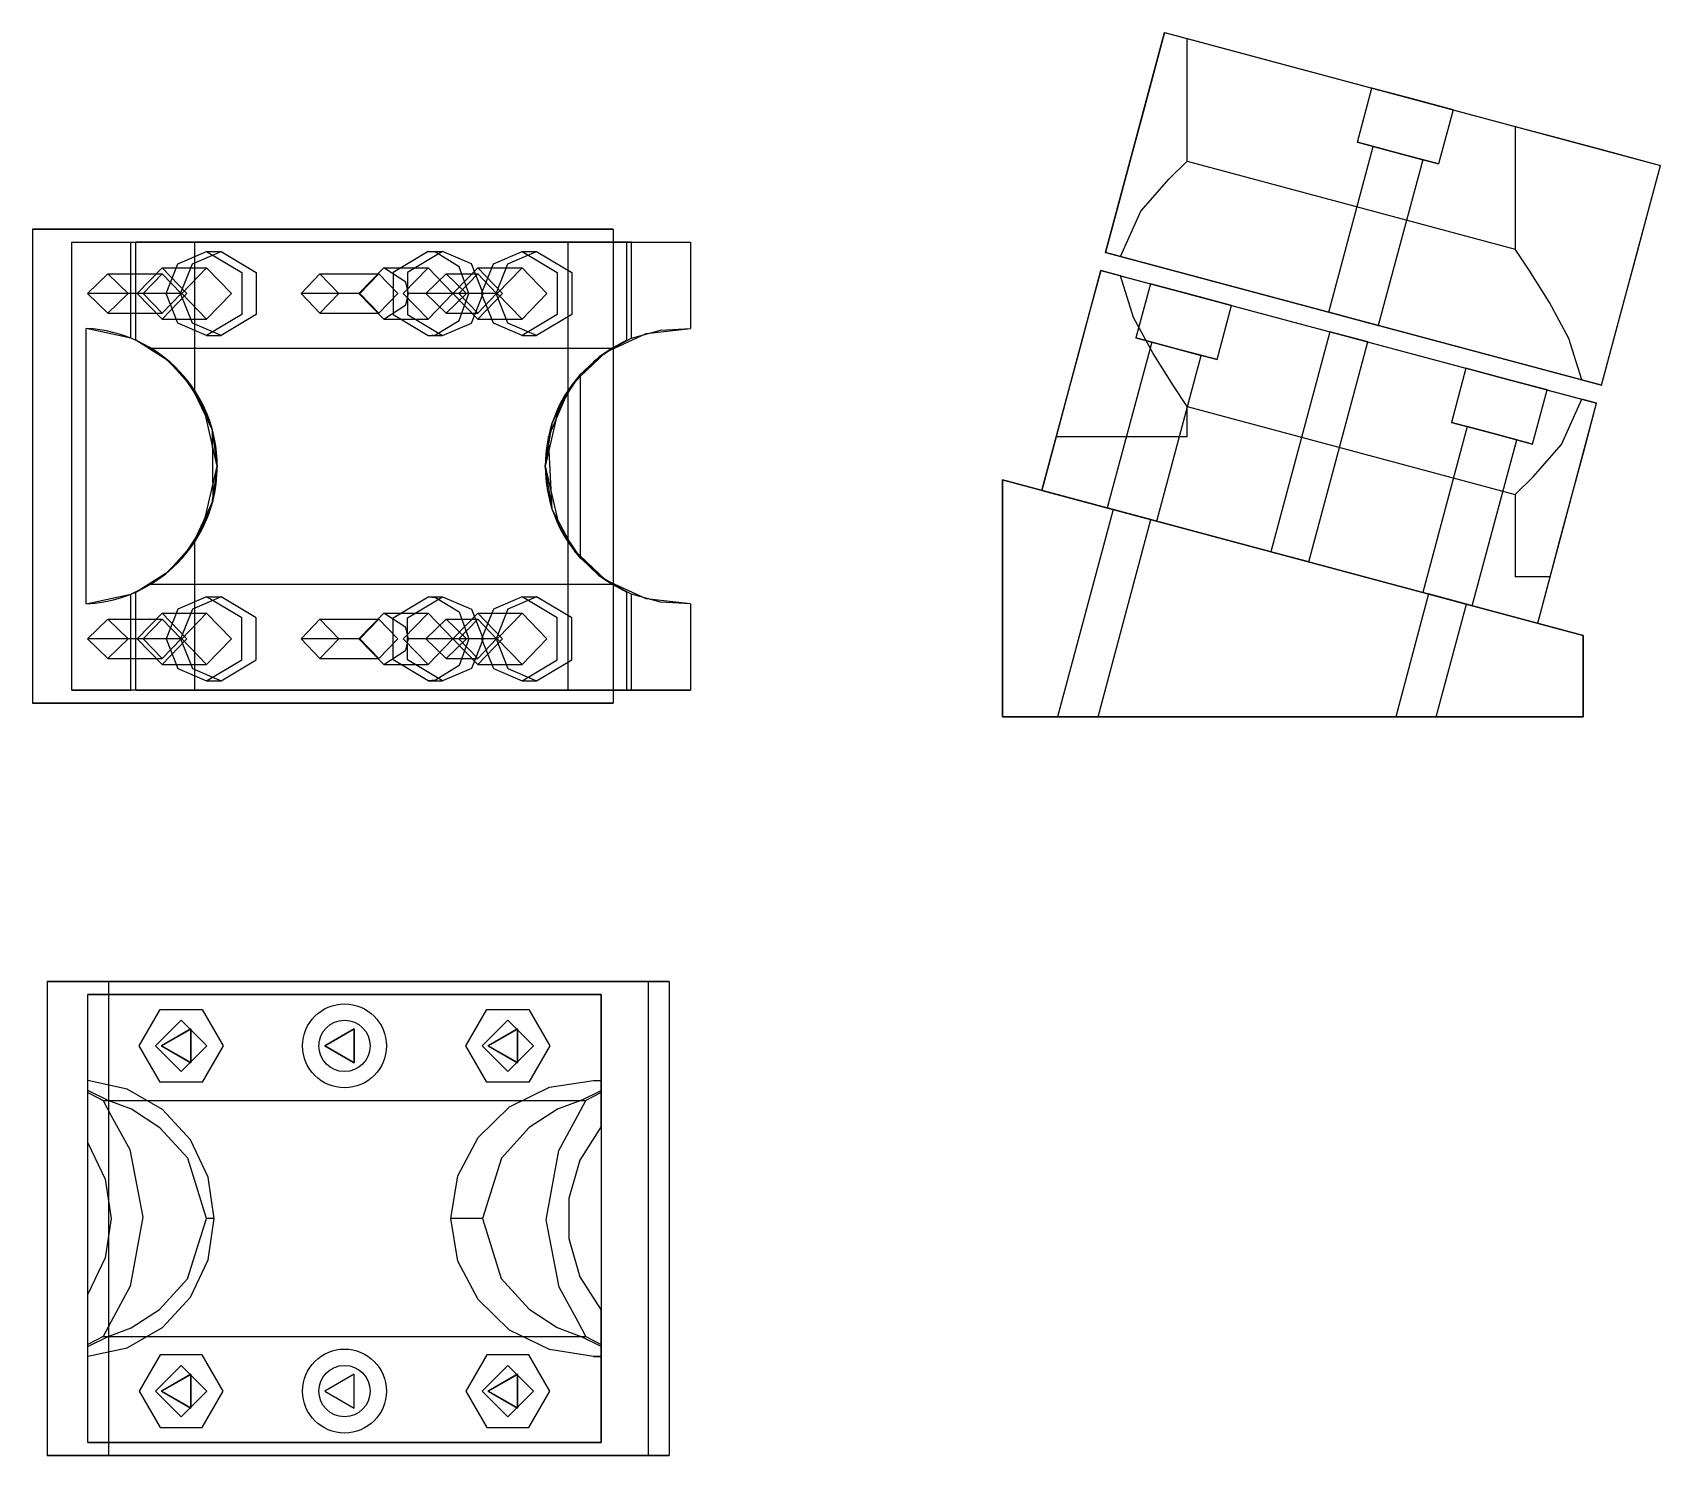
# Model space of a CAD drawing. Extents: x 30 to 204, y -163 to -11.
import ezdxf

# ---------------------------------------------------------------- set-up
doc = ezdxf.new("R2010")
doc.units = 0

# ---------------------------------------------------------------- blocks, each defined once
blk = doc.blocks.new('SHAPE2DVIEW')
at = {"layer": 'views', "color": 0}
for p, q in [((144.84, -34.46), (151.16, -10.89)), ((151.16, -10.89), (204.29, -25.13)), ((151.16, -10.89), (151.16, -10.89)), ((153.58, -11.54), (188.72, -20.96)), ((171.82, -22.64), (173.38, -16.84)), ((173.38, -16.84), (173.38, -16.84)), ((182.07, -19.17), (180.52, -24.97)), ((182.07, -19.17), (182.07, -19.17)), ((168.75, -40.87), (173.51, -23.09)), ((178.83, -24.52), (174.06, -42.29)), ((197.97, -48.7), (204.29, -25.13)), ((204.29, -25.13), (204.29, -25.13)), ((197.97, -48.7), (144.84, -34.46)), ((144.84, -34.46), (144.84, -34.46)), ((138.01, -59.96), (144.33, -36.39)), ((144.33, -36.39), (197.45, -50.63)), ((146.43, -34.89), (195.87, -48.13)), ((146.43, -36.96), (195.87, -50.2)), ((149.64, -37.82), (148.09, -43.61)), ((156.78, -45.94), (158.33, -40.15)), ((168.86, -42.97), (162.55, -66.54)), ((149.78, -44.06), (145.01, -61.84)), ((166.6, -67.62), (172.92, -44.05)), ((150.33, -63.26), (155.09, -45.49)), ((183.45, -46.87), (181.89, -52.67)), ((197.97, -48.7), (197.97, -48.7)), ((190.59, -55), (192.14, -49.2)), ((153.58, -50.98), (188.72, -60.4)), ((153.58, -54.23), (153.58, -50.98)), ((191.14, -74.2), (197.45, -50.63)), ((183.58, -53.12), (178.82, -70.9)), ((139.55, -54.23), (138.01, -59.96)), ((153.58, -54.23), (139.55, -54.23)), ((184.13, -72.32), (188.9, -54.55)), ((133.79, -58.83), (133.79, -84.23)), ((195.99, -75.5), (133.79, -58.83)), ((133.79, -84.23), (133.79, -58.83)), ((133.79, -58.83), (195.99, -75.5)), ((138.01, -59.96), (191.14, -74.2)), ((138.01, -59.96), (191.14, -74.2)), ((188.72, -60.4), (188.72, -69.23)), ((145.64, -62.01), (139.69, -84.23)), ((144.04, -84.23), (149.7, -63.09)), ((192.47, -69.23), (188.72, -69.23)), ((191.14, -74.2), (192.47, -69.23)), ((179.45, -71.06), (175.92, -84.23)), ((180.27, -84.23), (183.51, -72.15)), ((195.99, -84.23), (195.99, -75.5)), ((195.99, -75.5), (195.99, -84.23)), ((133.79, -84.23), (195.99, -84.23)), ((195.99, -84.23), (133.79, -84.23))]:
    blk.add_line(p, q, dxfattribs=at)
for points in [[(151.16, -10.89), (150.16, -14.63), (149.01, -18.91), (147.73, -23.69), (146.34, -28.89), (144.84, -34.46)], [(151.16, -10.89), (153.58, -11.54)], [(153.58, -24.69), (153.58, -20.31), (153.58, -15.92), (153.58, -11.54)], [(182.07, -19.17), (177.72, -18.01), (173.38, -16.84)], [(173.38, -16.84), (177.72, -18.01), (182.07, -19.17)], [(180.52, -24.97), (176.17, -23.81), (171.82, -22.64)], [(171.82, -22.64), (176.17, -23.81), (180.52, -24.97)], [(188.72, -20.96), (189.94, -21.28), (193.33, -22.19), (198.4, -23.55), (204.29, -25.13)], [(188.72, -20.96), (188.72, -25.34), (188.72, -29.72), (188.72, -34.1)], [(178.83, -24.52), (176.17, -23.81), (173.51, -23.09)], [(173.51, -23.09), (176.17, -23.81), (178.83, -24.52)], [(146.43, -34.89), (148.61, -30.04), (151.64, -26.58), (153.58, -24.69)], [(153.58, -24.69), (157.97, -25.87), (162.36, -27.04), (166.76, -28.22), (171.15, -29.4), (175.54, -30.57), (179.93, -31.75), (184.33, -32.93), (188.72, -34.1)], [(197.97, -48.7), (199.19, -44.15), (200.44, -39.49), (201.71, -34.74), (203, -29.94), (204.29, -25.13)], [(144.84, -34.46), (146.43, -34.89)], [(195.87, -48.13), (194.48, -43.7), (192.39, -39.81), (190.22, -36.35), (188.72, -34.1)], [(144.33, -36.39), (143.17, -40.71), (141.98, -45.15), (140.77, -49.66), (139.55, -54.23)], [(146.43, -36.96), (144.33, -36.39)], [(153.58, -50.98), (152.1, -48.77), (149.93, -45.31), (147.84, -41.42), (146.43, -36.96)], [(149.64, -37.82), (153.99, -38.98), (158.33, -40.15)], [(158.33, -40.15), (153.99, -38.98), (149.64, -37.82)], [(174.06, -42.29), (171.41, -41.58), (168.75, -40.87)], [(168.75, -40.87), (171.41, -41.58), (174.06, -42.29)], [(168.86, -42.97), (172.92, -44.05)], [(172.92, -44.05), (168.86, -42.97)], [(148.09, -43.61), (152.43, -44.78), (156.78, -45.94)], [(156.78, -45.94), (152.43, -44.78), (148.09, -43.61)], [(149.78, -44.06), (152.43, -44.78), (155.09, -45.49)], [(155.09, -45.49), (152.43, -44.78), (149.78, -44.06)], [(183.45, -46.87), (187.79, -48.04), (192.14, -49.2)], [(192.14, -49.2), (187.79, -48.04), (183.45, -46.87)], [(195.87, -48.13), (197.97, -48.7)], [(188.72, -60.4), (190.66, -58.52), (193.69, -55.05), (195.87, -50.2)], [(197.45, -50.63), (195.87, -50.2)], [(192.47, -69.23), (193.56, -65.14), (194.77, -60.65), (196.07, -55.79), (197.45, -50.63)], [(181.89, -52.67), (186.24, -53.83), (190.59, -55)], [(190.59, -55), (186.24, -53.83), (181.89, -52.67)], [(183.58, -53.12), (186.24, -53.83), (188.9, -54.55)], [(188.9, -54.55), (186.24, -53.83), (183.58, -53.12)], [(153.58, -54.23), (151.7, -54.23), (146.61, -54.23), (139.55, -54.23)], [(145.01, -61.84), (147.67, -62.55), (150.33, -63.26)], [(150.33, -63.26), (147.67, -62.55), (145.01, -61.84)], [(145.64, -62.01), (149.7, -63.09)], [(149.7, -63.09), (145.64, -62.01)], [(162.55, -66.54), (166.6, -67.62)], [(166.6, -67.62), (162.55, -66.54)], [(192.47, -69.23), (188.72, -69.23)], [(178.82, -70.9), (181.48, -71.61), (184.13, -72.32)], [(184.13, -72.32), (181.48, -71.61), (178.82, -70.9)], [(179.45, -71.06), (183.51, -72.15)], [(183.51, -72.15), (179.45, -71.06)], [(139.69, -84.23), (144.04, -84.23)], [(144.04, -84.23), (139.69, -84.23)], [(175.92, -84.23), (180.27, -84.23)], [(180.27, -84.23), (175.92, -84.23)]]:
    blk.add_lwpolyline(points, dxfattribs=at)
blk = doc.blocks.new('SHAPE2DVIEW001')
at = {"layer": 'views', "color": 0}
for p, q in [((29.88, -31.97), (29.88, -82.77)), ((29.88, -31.97), (92.08, -31.97)), ((29.88, -31.97), (29.88, -82.77)), ((92.08, -31.97), (29.88, -31.97)), ((92.08, -31.97), (92.08, -33.37)), ((92.08, -31.97), (92.08, -82.77)), ((34.1, -81.37), (34.1, -33.37)), ((34.1, -33.37), (40.42, -33.37)), ((34.1, -33.37), (87.23, -33.37)), ((40.42, -43.66), (40.42, -33.37)), ((40.42, -33.37), (93.54, -33.37)), ((40.93, -33.37), (47.25, -33.37)), ((40.93, -43.88), (40.93, -33.37)), ((94.06, -33.37), (40.93, -33.37)), ((47.25, -33.37), (100.38, -33.37)), ((47.25, -49.27), (47.25, -33.37)), ((48.52, -34.37), (50.08, -34.37)), ((72.26, -34.37), (73.81, -34.37)), ((82.33, -34.37), (83.88, -34.37)), ((87.23, -33.37), (87.23, -81.37)), ((87.23, -33.37), (93.54, -33.37)), ((92.08, -33.37), (92.08, -44.63)), ((93.54, -33.37), (93.54, -33.37)), ((93.54, -43.88), (93.54, -33.37)), ((94.06, -33.37), (100.38, -33.37)), ((94.06, -43.66), (94.06, -33.37)), ((100.38, -33.37), (100.38, -42.6)), ((43.76, -36.12), (48.52, -36.12)), ((67.5, -36.12), (72.26, -36.12)), ((77.57, -36.12), (82.33, -36.12)), ((37.95, -36.77), (43.76, -36.77)), ((60.66, -36.77), (66.98, -36.77)), ((74.19, -36.77), (77.57, -36.77)), ((41.73, -38.87), (35.78, -38.87)), ((45.87, -38.87), (41.1, -38.87)), ((45.73, -38.87), (44.18, -38.87)), ((64.95, -38.87), (58.64, -38.87)), ((74.92, -38.87), (70.15, -38.87)), ((75.54, -38.87), (72.01, -38.87)), ((79.67, -38.87), (74.91, -38.87)), ((78.16, -38.87), (76.61, -38.87)), ((79.54, -38.87), (77.98, -38.87)), ((37.95, -40.97), (43.76, -40.97)), ((43.76, -41.62), (48.52, -41.62)), ((60.66, -40.97), (66.98, -40.97)), ((67.5, -41.62), (72.26, -41.62)), ((74.19, -40.97), (77.57, -40.97)), ((77.57, -41.62), (82.33, -41.62)), ((35.64, -72.14), (35.64, -42.6)), ((48.52, -43.37), (50.08, -43.37)), ((72.26, -43.37), (73.81, -43.37)), ((82.33, -43.37), (83.88, -43.37)), ((42.52, -44.71), (91.96, -44.71)), ((42.52, -44.71), (91.96, -44.71)), ((92.08, -44.63), (92.08, -70.11)), ((88.56, -47.53), (88.56, -67.21)), ((88.56, -47.53), (88.56, -47.53)), ((84.81, -57.37), (84.81, -57.37)), ((47.25, -81.37), (47.25, -65.47)), ((40.42, -81.37), (40.42, -71.08)), ((40.93, -81.37), (40.93, -70.86)), ((42.52, -70.03), (42.52, -70.03)), ((42.52, -70.03), (91.96, -70.03)), ((42.52, -70.03), (91.96, -70.03)), ((48.52, -71.37), (50.08, -71.37)), ((72.26, -71.37), (73.81, -71.37)), ((82.33, -71.37), (83.88, -71.37)), ((91.96, -70.03), (91.96, -70.03)), ((92.08, -70.11), (92.08, -81.37)), ((93.54, -70.86), (93.54, -70.86)), ((93.54, -81.37), (93.54, -70.86)), ((94.06, -81.37), (94.06, -71.08)), ((43.76, -73.12), (48.52, -73.12)), ((67.5, -73.12), (72.26, -73.12)), ((77.57, -73.12), (82.33, -73.12)), ((100.38, -72.14), (100.38, -81.37)), ((37.95, -73.77), (43.76, -73.77)), ((60.66, -73.77), (66.98, -73.77)), ((74.19, -73.77), (77.57, -73.77)), ((41.73, -75.87), (35.78, -75.87)), ((45.87, -75.87), (41.1, -75.87)), ((45.73, -75.87), (44.18, -75.87)), ((64.95, -75.87), (58.64, -75.87)), ((74.92, -75.87), (70.15, -75.87)), ((75.54, -75.87), (72.01, -75.87)), ((79.67, -75.87), (74.91, -75.87)), ((78.16, -75.87), (76.61, -75.87)), ((79.54, -75.87), (77.98, -75.87)), ((37.95, -77.97), (43.76, -77.97)), ((60.66, -77.97), (66.98, -77.97)), ((74.19, -77.97), (77.57, -77.97)), ((43.76, -78.62), (48.52, -78.62)), ((67.5, -78.62), (72.26, -78.62)), ((77.57, -78.62), (82.33, -78.62)), ((34.1, -81.37), (40.42, -81.37)), ((87.23, -81.37), (34.1, -81.37)), ((40.93, -81.37), (40.42, -81.37)), ((40.93, -81.37), (47.25, -81.37)), ((93.54, -81.37), (40.93, -81.37)), ((40.93, -81.37), (94.06, -81.37)), ((100.38, -81.37), (47.25, -81.37)), ((48.52, -80.37), (50.08, -80.37)), ((72.26, -80.37), (73.81, -80.37)), ((82.33, -80.37), (83.88, -80.37)), ((87.23, -81.37), (93.54, -81.37)), ((92.08, -81.37), (92.08, -82.77)), ((94.06, -81.37), (100.38, -81.37)), ((29.88, -82.77), (92.08, -82.77)), ((92.08, -82.77), (29.88, -82.77))]:
    blk.add_line(p, q, dxfattribs=at)
for points in [[(44.18, -38.87), (45.45, -35.69), (48.52, -34.37)], [(45.73, -38.87), (47, -35.69), (50.08, -34.37)], [(48.52, -34.37), (52.29, -36.62), (52.29, -41.12), (48.52, -43.37)], [(50.08, -34.37), (53.84, -36.62), (53.84, -41.12), (50.08, -43.37)], [(72.26, -34.37), (68.5, -36.62), (68.5, -41.12), (72.26, -43.37)], [(73.81, -34.37), (70.05, -36.62), (70.05, -41.12), (73.81, -43.37)], [(73.04, -34.44), (72.26, -34.37)], [(76.61, -38.87), (75.6, -35.99), (73.04, -34.44)], [(78.16, -38.87), (76.89, -35.69), (73.81, -34.37)], [(77.98, -38.87), (79.26, -35.69), (82.33, -34.37)], [(79.54, -38.87), (80.81, -35.69), (83.88, -34.37)], [(82.33, -34.37), (86.09, -36.62), (86.09, -41.12), (82.33, -43.37)], [(83.88, -34.37), (87.65, -36.62), (87.65, -41.12), (83.88, -43.37)], [(43.76, -36.12), (41.1, -38.87)], [(43.76, -41.62), (46.42, -38.87), (43.76, -36.12)], [(48.52, -36.12), (45.87, -38.87)], [(48.52, -41.62), (51.18, -38.87), (48.52, -36.12)], [(67.5, -36.12), (64.84, -38.87), (67.5, -41.62)], [(69.88, -37.65), (67.5, -36.12)], [(72.26, -41.62), (69.6, -38.87), (72.26, -36.12)], [(72.26, -36.12), (74.92, -38.87)], [(77.57, -36.12), (74.91, -38.87)], [(77.57, -41.62), (80.22, -38.87), (77.57, -36.12)], [(82.33, -36.12), (79.67, -38.87)], [(82.33, -41.62), (84.99, -38.87), (82.33, -36.12)], [(35.78, -38.87), (37.95, -36.77)], [(37.95, -36.77), (40.13, -38.87), (37.95, -40.97)], [(43.76, -36.77), (41.73, -38.87)], [(43.76, -40.97), (45.79, -38.87), (43.76, -36.77)], [(60.66, -36.77), (58.64, -38.87)], [(60.66, -40.97), (62.69, -38.87), (60.66, -36.77)], [(64.95, -38.87), (66.98, -36.77)], [(66.98, -36.77), (69.01, -38.87), (66.98, -40.97)], [(70.15, -38.87), (69.88, -37.65)], [(72.01, -38.87), (74.19, -36.77)], [(74.19, -36.77), (76.36, -38.87), (74.19, -40.97)], [(77.57, -36.77), (75.54, -38.87)], [(77.57, -40.97), (79.6, -38.87), (77.57, -36.77)], [(37.95, -40.97), (35.78, -38.87)], [(41.1, -38.87), (43.76, -41.62)], [(41.73, -38.87), (43.76, -40.97)], [(48.52, -43.37), (45.45, -42.05), (44.18, -38.87)], [(50.08, -43.37), (47, -42.05), (45.73, -38.87)], [(45.87, -38.87), (48.52, -41.62)], [(58.64, -38.87), (60.66, -40.97)], [(66.98, -40.97), (64.95, -38.87)], [(67.5, -41.62), (69.88, -40.09)], [(69.88, -40.09), (70.15, -38.87)], [(74.19, -40.97), (72.01, -38.87)], [(74.92, -38.87), (72.26, -41.62)], [(73.04, -43.3), (75.6, -41.75), (76.61, -38.87)], [(73.81, -43.37), (76.89, -42.05), (78.16, -38.87)], [(74.91, -38.87), (77.57, -41.62)], [(75.54, -38.87), (77.57, -40.97)], [(82.33, -43.37), (79.26, -42.05), (77.98, -38.87)], [(83.88, -43.37), (80.81, -42.05), (79.54, -38.87)], [(79.67, -38.87), (82.33, -41.62)], [(40.42, -43.66), (35.64, -42.6)], [(72.26, -43.37), (73.04, -43.3)], [(84.81, -57.37), (85.6, -52.66), (87.84, -48.44), (91.3, -45.16), (95.63, -43.14), (100.38, -42.6)], [(94.06, -43.66), (97.16, -42.78), (100.38, -42.6)], [(40.93, -43.88), (40.42, -43.66)], [(47.25, -49.27), (44.48, -46.12), (40.93, -43.88)], [(42.52, -44.71), (40.93, -43.88)], [(40.93, -43.88), (42.52, -44.71)], [(49.67, -57.37), (48.19, -50.92), (46.02, -47.64), (43.93, -45.67), (42.52, -44.71)], [(42.52, -44.71), (44.27, -45.95), (46.85, -48.69), (49.14, -53.46), (49.19, -61.08), (46.91, -65.98), (44.29, -68.77), (42.52, -70.03)], [(91.96, -44.71), (90.57, -45.66), (88.48, -47.62), (86.31, -50.89), (84.81, -57.37)], [(90.63, -69.13), (88.02, -66.57), (85.56, -62.01), (85.14, -54.26), (87.42, -48.99), (90.11, -46.03), (91.96, -44.71)], [(88.56, -47.53), (90.86, -45.44), (93.54, -43.88)], [(91.96, -44.71), (94.06, -43.66)], [(93.54, -43.88), (91.96, -44.71)], [(47.25, -49.27), (49.04, -53.15), (49.67, -57.37), (49.04, -61.59), (47.25, -65.47)], [(42.52, -70.03), (43.91, -69.08), (46, -67.12), (48.17, -63.85), (49.67, -57.37)], [(100.38, -72.14), (95.63, -71.6), (91.3, -69.58), (87.84, -66.3), (85.6, -62.08), (84.81, -57.37)], [(84.81, -57.37), (86.29, -63.82), (88.46, -67.1), (90.55, -69.07), (91.96, -70.03)], [(40.93, -70.86), (44.48, -68.62), (47.25, -65.47)], [(93.54, -70.86), (90.86, -69.3), (88.56, -67.21)], [(91.96, -70.03), (90.63, -69.13)], [(35.64, -72.14), (40.42, -71.08)], [(40.42, -71.08), (42.52, -70.03)], [(42.52, -70.03), (40.93, -70.86)], [(48.52, -71.37), (45.45, -72.69), (44.18, -75.87)], [(50.08, -71.37), (47, -72.69), (45.73, -75.87)], [(48.52, -80.37), (52.29, -78.12), (52.29, -73.62), (48.52, -71.37)], [(50.08, -80.37), (53.84, -78.12), (53.84, -73.62), (50.08, -71.37)], [(72.26, -80.37), (68.5, -78.12), (68.5, -73.62), (72.26, -71.37)], [(73.81, -80.37), (70.05, -78.12), (70.05, -73.62), (73.81, -71.37)], [(72.26, -71.37), (73.04, -71.44)], [(73.04, -71.44), (75.6, -72.99), (76.61, -75.87)], [(73.81, -71.37), (76.89, -72.69), (78.16, -75.87)], [(82.33, -71.37), (79.26, -72.69), (77.98, -75.87)], [(83.88, -71.37), (80.81, -72.69), (79.54, -75.87)], [(82.33, -80.37), (86.09, -78.12), (86.09, -73.62), (82.33, -71.37)], [(83.88, -80.37), (87.65, -78.12), (87.65, -73.62), (83.88, -71.37)], [(91.96, -70.03), (93.54, -70.86)], [(94.06, -71.08), (91.96, -70.03)], [(100.38, -72.14), (97.16, -71.96), (94.06, -71.08)], [(43.76, -73.12), (41.1, -75.87)], [(43.76, -78.62), (46.42, -75.87), (43.76, -73.12)], [(48.52, -73.12), (45.87, -75.87)], [(48.52, -78.62), (51.18, -75.87), (48.52, -73.12)], [(67.5, -73.12), (64.84, -75.87), (67.5, -78.62)], [(69.88, -74.65), (67.5, -73.12)], [(72.26, -73.12), (69.6, -75.87), (72.26, -78.62)], [(74.92, -75.87), (72.26, -73.12)], [(77.57, -73.12), (74.91, -75.87)], [(77.57, -78.62), (80.22, -75.87), (77.57, -73.12)], [(82.33, -73.12), (79.67, -75.87)], [(82.33, -78.62), (84.99, -75.87), (82.33, -73.12)], [(35.78, -75.87), (37.95, -73.77)], [(37.95, -73.77), (40.13, -75.87), (37.95, -77.97)], [(43.76, -73.77), (41.73, -75.87)], [(43.76, -77.97), (45.79, -75.87), (43.76, -73.77)], [(60.66, -73.77), (58.64, -75.87)], [(60.66, -77.97), (62.69, -75.87), (60.66, -73.77)], [(66.98, -73.77), (64.95, -75.87)], [(66.98, -77.97), (69.01, -75.87), (66.98, -73.77)], [(70.15, -75.87), (69.88, -74.65)], [(72.01, -75.87), (74.19, -73.77)], [(74.19, -73.77), (76.36, -75.87), (74.19, -77.97)], [(77.57, -73.77), (75.54, -75.87)], [(77.57, -77.97), (79.6, -75.87), (77.57, -73.77)], [(37.95, -77.97), (35.78, -75.87)], [(41.1, -75.87), (43.76, -78.62)], [(41.73, -75.87), (43.76, -77.97)], [(44.18, -75.87), (45.45, -79.05), (48.52, -80.37)], [(45.73, -75.87), (47, -79.05), (50.08, -80.37)], [(45.87, -75.87), (48.52, -78.62)], [(58.64, -75.87), (60.66, -77.97)], [(64.95, -75.87), (66.98, -77.97)], [(69.88, -77.09), (70.15, -75.87)], [(74.19, -77.97), (72.01, -75.87)], [(72.26, -78.62), (74.92, -75.87)], [(76.61, -75.87), (75.6, -78.75), (73.04, -80.3)], [(78.16, -75.87), (76.89, -79.05), (73.81, -80.37)], [(74.91, -75.87), (77.57, -78.62)], [(75.54, -75.87), (77.57, -77.97)], [(77.98, -75.87), (79.26, -79.05), (82.33, -80.37)], [(79.54, -75.87), (80.81, -79.05), (83.88, -80.37)], [(79.67, -75.87), (82.33, -78.62)], [(67.5, -78.62), (69.88, -77.09)], [(73.04, -80.3), (72.26, -80.37)]]:
    blk.add_lwpolyline(points, dxfattribs=at)
for centre, start, end in [((34.88, -57.37), 0, 87.0648), ((99.6, -57.37), 138.2881, -138.2881), ((34.88, -57.37), -29.6032, 0), ((34.88, -57.37), -8.40869523685e-06, -0), ((34.88, -57.37), -87.0648, -29.6032)]:
    blk.add_arc(centre, 14.79, start, end, dxfattribs=at)
blk = doc.blocks.new('SHAPE2DVIEW002')
at = {"layer": 'views', "color": 0}
for p, q in [((31.43, -112.6), (31.43, -163.4)), ((31.43, -112.6), (95.82, -112.6)), ((38, -112.6), (31.43, -112.6)), ((38, -112.6), (38, -163.4)), ((98.08, -112.6), (38, -112.6)), ((95.82, -112.6), (95.82, -163.4)), ((95.82, -112.6), (98.08, -112.6)), ((98.08, -112.6), (98.08, -163.4)), ((35.8, -114), (90.8, -114)), ((35.8, -129.9), (35.8, -114)), ((35.8, -114), (35.8, -114)), ((35.8, -114), (90.8, -114)), ((90.8, -114), (35.8, -114)), ((35.8, -124.51), (35.8, -114)), ((35.8, -162), (35.8, -114)), ((35.8, -114), (90.8, -114)), ((35.8, -114), (35.8, -114)), ((35.8, -124.29), (35.8, -114)), ((90.8, -114), (90.8, -123.23)), ((90.8, -124.51), (90.8, -114)), ((90.8, -124.29), (90.8, -114)), ((90.8, -114), (90.8, -162)), ((90.8, -114), (90.8, -114)), ((41.3, -119.5), (41.3, -119.5)), ((43.05, -119.5), (43.05, -119.5)), ((43.7, -119.5), (43.7, -119.5)), ((61.2, -119.5), (61.2, -119.5)), ((76.3, -119.5), (76.3, -119.5)), ((78.05, -119.5), (78.05, -119.5)), ((78.7, -119.5), (78.7, -119.5)), ((35.8, -129.9), (35.8, -123.23)), ((89.99, -123.21), (90.8, -123.21)), ((37.44, -125.34), (88.62, -125.34)), ((37.97, -125.34), (88.62, -125.34)), ((88.62, -125.34), (89.15, -125.34)), ((90.8, -128.16), (90.8, -147.84)), ((35.8, -151.71), (35.8, -129.9)), ((49.35, -138), (48.51, -138)), ((78.08, -138), (74.68, -138)), ((35.8, -162), (35.8, -146.1)), ((35.8, -162), (35.8, -151.49)), ((35.8, -162), (35.8, -151.71)), ((35.8, -152.77), (35.8, -151.71)), ((37.44, -150.66), (88.62, -150.66)), ((37.97, -150.66), (88.62, -150.66)), ((88.62, -150.66), (89.15, -150.66)), ((90.8, -151.71), (90.8, -151.49)), ((90.8, -162), (90.8, -151.71)), ((90.8, -162), (90.8, -151.71)), ((89.99, -152.79), (90.8, -152.79)), ((90.8, -152.77), (90.8, -162)), ((41.3, -156.5), (41.3, -156.5)), ((43.05, -156.5), (43.05, -156.5)), ((43.7, -156.5), (43.7, -156.5)), ((61.2, -156.5), (61.2, -156.5)), ((76.3, -156.5), (76.3, -156.5)), ((78.05, -156.5), (78.05, -156.5)), ((78.7, -156.5), (78.7, -156.5)), ((90.8, -162), (35.8, -162)), ((35.8, -162), (35.8, -162)), ((35.8, -162), (90.8, -162)), ((90.8, -162), (35.8, -162)), ((35.8, -162), (35.8, -162)), ((90.8, -162), (35.8, -162)), ((90.8, -162), (90.8, -162)), ((31.43, -163.4), (95.82, -163.4)), ((38, -163.4), (31.43, -163.4)), ((98.08, -163.4), (38, -163.4)), ((95.82, -163.4), (98.08, -163.4))]:
    blk.add_line(p, q, dxfattribs=at)
for points in [[(41.3, -119.5), (43.55, -115.6), (48.05, -115.6), (50.3, -119.5), (48.05, -123.4), (43.55, -123.4), (41.3, -119.5)], [(41.3, -119.5), (43.55, -115.6), (48.05, -115.6), (50.3, -119.5), (48.05, -123.4), (43.55, -123.4), (41.3, -119.5)], [(43.05, -119.5), (45.8, -122.25), (48.55, -119.5), (45.8, -116.75), (43.05, -119.5)], [(43.05, -119.5), (45.8, -122.25), (48.55, -119.5), (45.8, -116.75), (43.05, -119.5)], [(76.3, -119.5), (78.55, -115.6), (83.05, -115.6), (85.3, -119.5), (83.05, -123.4), (78.55, -123.4), (76.3, -119.5)], [(76.3, -119.5), (78.55, -115.6), (83.05, -115.6), (85.3, -119.5), (83.05, -123.4), (78.55, -123.4), (76.3, -119.5)], [(78.05, -119.5), (80.8, -122.25), (83.55, -119.5), (80.8, -116.75), (78.05, -119.5)], [(78.05, -119.5), (80.8, -122.25), (83.55, -119.5), (80.8, -116.75), (78.05, -119.5)], [(43.7, -119.5), (46.85, -121.32), (46.85, -117.68), (43.7, -119.5)], [(43.7, -119.5), (46.83, -117.72), (46.83, -121.28), (43.7, -119.5)], [(61.2, -119.5), (64.35, -117.68), (64.35, -121.32), (61.2, -119.5)], [(61.2, -119.5), (64.35, -121.32), (64.35, -117.68), (61.2, -119.5)], [(78.7, -119.5), (81.85, -121.32), (81.85, -117.68), (78.7, -119.5)], [(78.7, -119.5), (81.83, -117.72), (81.83, -121.28), (78.7, -119.5)], [(35.8, -124.29), (35.8, -123.23)], [(49.35, -138), (48.69, -133.57), (46.79, -129.56), (43.81, -126.31), (40.03, -124.14), (35.8, -123.23)], [(74.68, -138), (75.43, -133.43), (77.61, -129.31), (80.99, -126.04), (85.26, -123.94), (89.99, -123.21)], [(89.99, -123.21), (90.8, -123.23)], [(90.8, -123.23), (90.8, -123.21)], [(90.8, -123.21), (90.8, -123.23)], [(90.8, -124.29), (90.8, -123.23)], [(37.97, -125.34), (35.8, -124.29)], [(35.8, -124.51), (37.44, -125.34)], [(35.8, -129.9), (35.8, -126.75), (35.8, -124.51)], [(37.44, -125.34), (38.28, -126.93), (40.3, -130.62), (41.7, -137.85), (40.34, -145.27), (38.3, -149.05), (37.44, -150.66)], [(48.51, -138), (46.5, -131.55), (43.51, -128.27), (40.49, -126.3), (37.97, -125.34)], [(88.62, -125.34), (86.13, -126.29), (83.1, -128.25), (80.11, -131.52), (78.08, -138)], [(89.15, -150.66), (88.32, -149.07), (86.3, -145.38), (84.89, -138.15), (86.26, -130.73), (88.3, -126.95), (89.15, -125.34)], [(88.62, -125.34), (90.8, -124.29)], [(90.8, -124.51), (89.15, -125.34)], [(90.8, -128.16), (90.8, -124.51)], [(90.8, -128.16), (88.52, -131.74), (87.33, -135.85), (87.33, -140.15), (88.52, -144.26), (90.8, -147.84)], [(35.8, -129.9), (37.66, -133.77), (38.3, -138), (37.66, -142.23), (35.8, -146.1)], [(35.8, -152.77), (40.03, -151.86), (43.81, -149.69), (46.79, -146.44), (48.69, -142.43), (49.35, -138)], [(37.97, -150.66), (40.46, -149.71), (43.49, -147.75), (46.48, -144.48), (48.51, -138)], [(89.99, -152.79), (85.26, -152.06), (80.99, -149.96), (77.61, -146.69), (75.43, -142.57), (74.68, -138)], [(78.08, -138), (80.09, -144.45), (83.08, -147.73), (86.1, -149.7), (88.62, -150.66)], [(35.8, -151.49), (35.8, -149.25), (35.8, -146.1)], [(90.8, -151.49), (90.8, -147.84)], [(37.44, -150.66), (35.8, -151.49)], [(35.8, -151.71), (37.97, -150.66)], [(35.8, -152.77), (35.8, -151.71)], [(90.8, -151.71), (88.62, -150.66)], [(89.15, -150.66), (90.8, -151.49)], [(90.8, -152.77), (90.8, -151.71)], [(41.3, -156.5), (43.55, -160.4), (48.05, -160.4), (50.3, -156.5), (48.05, -152.6), (43.55, -152.6), (41.3, -156.5)], [(41.3, -156.5), (43.55, -160.4), (48.05, -160.4), (50.3, -156.5), (48.05, -152.6), (43.55, -152.6), (41.3, -156.5)], [(76.3, -156.5), (78.55, -160.4), (83.05, -160.4), (85.3, -156.5), (83.05, -152.6), (78.55, -152.6), (76.3, -156.5)], [(76.3, -156.5), (78.55, -160.4), (83.05, -160.4), (85.3, -156.5), (83.05, -152.6), (78.55, -152.6), (76.3, -156.5)], [(90.8, -152.77), (89.99, -152.79)], [(90.8, -152.77), (90.8, -152.79)], [(90.8, -152.79), (90.8, -152.77)], [(43.05, -156.5), (45.8, -159.25), (48.55, -156.5), (45.8, -153.75), (43.05, -156.5)], [(43.05, -156.5), (45.8, -159.25), (48.55, -156.5), (45.8, -153.75), (43.05, -156.5)], [(43.7, -156.5), (46.85, -158.32), (46.85, -154.68), (43.7, -156.5)], [(43.7, -156.5), (46.83, -154.72), (46.83, -158.28), (43.7, -156.5)], [(61.2, -156.5), (64.35, -158.32), (64.35, -154.68), (61.2, -156.5)], [(61.2, -156.5), (64.35, -158.32), (64.35, -154.68), (61.2, -156.5)], [(78.05, -156.5), (80.8, -159.25), (83.55, -156.5), (80.8, -153.75), (78.05, -156.5)], [(78.05, -156.5), (80.8, -159.25), (83.55, -156.5), (80.8, -153.75), (78.05, -156.5)], [(78.7, -156.5), (81.85, -158.32), (81.85, -154.68), (78.7, -156.5)], [(78.7, -156.5), (81.83, -154.72), (81.83, -158.28), (78.7, -156.5)]]:
    blk.add_lwpolyline(points, dxfattribs=at)
for centre, radius in [((63.3, -119.5), 4.5), ((63.3, -119.5), 4.5), ((63.3, -119.5), 2.75), ((63.3, -119.5), 2.75), ((63.3, -156.5), 4.5), ((63.3, -156.5), 4.5), ((63.3, -156.5), 2.75), ((63.3, -156.5), 2.75)]:
    blk.add_circle(centre, radius, dxfattribs=at)

msp = doc.modelspace()

# ---------------------------------------------------------------- block references
at = {"layer": 'views', "color": 0}
for name in ['SHAPE2DVIEW', 'SHAPE2DVIEW001', 'SHAPE2DVIEW002']:
    msp.add_blockref(name, (0, 0), dxfattribs=at)

doc.saveas('drawing.dxf')
